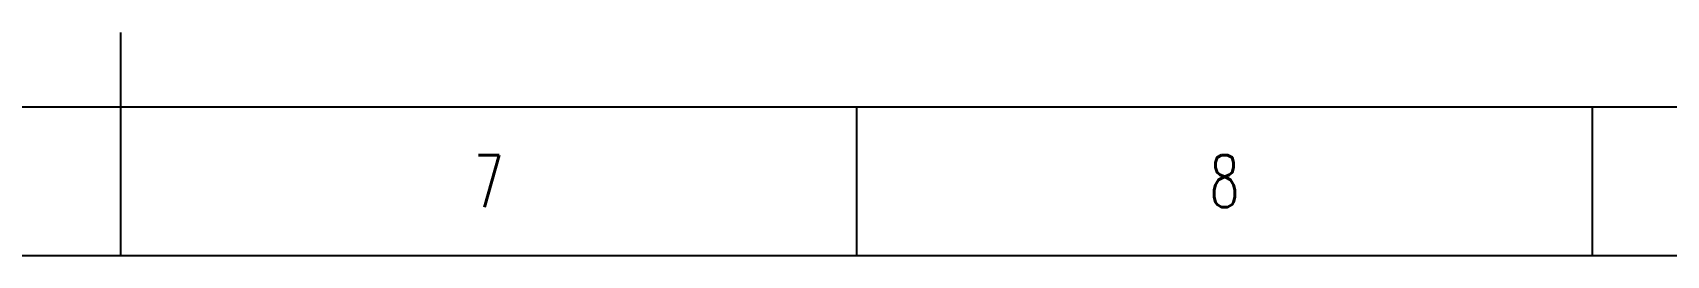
# Model space of a CAD drawing. Header units: millimetres. Extents: x 0 to 594, y 0 to 841.
# Drawn here: x 291.1 to 401, y 0 to 15 of the extents above; entities that cross this region are included whole.
import ezdxf
from ezdxf.enums import TextEntityAlignment as Align

# ---------------------------------------------------------------- set-up
doc = ezdxf.new("R2010")
doc.units = ezdxf.units.MM
doc.layers.add('PDM_Title', color=7, linetype='Continuous')
doc.styles.add('HZ', font='TXT.SHX', dxfattribs={"width": 0.667, "bigfont": 'HZTXT.SHX'})

# ---------------------------------------------------------------- blocks, each defined once
blk = doc.blocks.new('FitPDM_DWGFrame')
at = {"layer": 'PDM_Title', "color": 0}
for p, q in [((297, 0), (297, 15)), ((25, 10), (584, 10))]:
    blk.add_line(p, q, dxfattribs=at)
at = {"layer": 'PDM_Title', "color": 2}
for p, q in [((346.5, 0), (346.5, 10)), ((396, 0), (396, 10)), ((0, 0), (594, 0))]:
    blk.add_line(p, q, dxfattribs=at)
at = {"layer": 'PDM_Title', "color": 2, "style": 'HZ', "width": 0.667}
for s, p in [('7', (321.75, 5)), ('8', (371.25, 5))]:
    blk.add_text(s, height=3.5, dxfattribs=at).set_placement(p, align=Align.MIDDLE_CENTER)

msp = doc.modelspace()

# ---------------------------------------------------------------- block references
at = {"layer": 'PDM_Title'}
msp.add_blockref('FitPDM_DWGFrame', (0, 0), dxfattribs=at)

doc.saveas('drawing.dxf')
